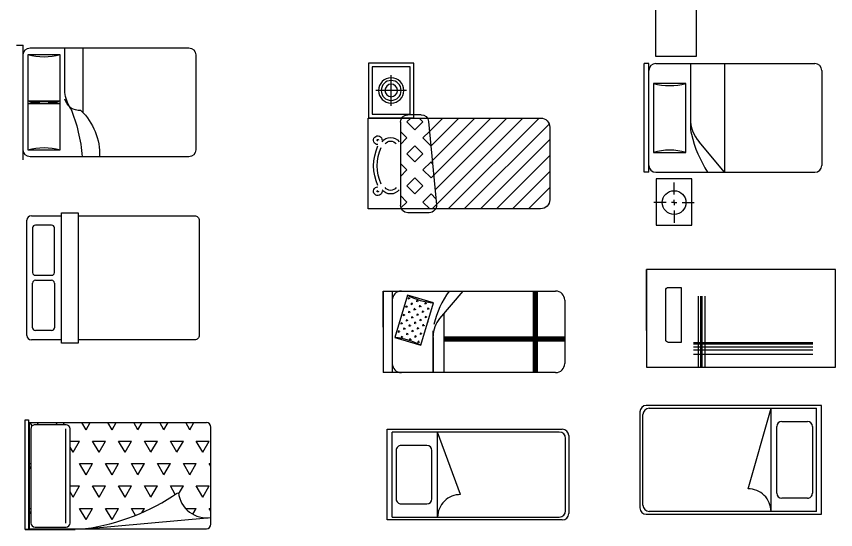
# Model space of a CAD drawing. Extents: x -42728 to 99010, y -18674 to 47645.
# Drawn here: x 13626 to 22656, y 28009 to 33670 of the extents above; entities that cross this region are included whole.
import ezdxf

# ---------------------------------------------------------------- set-up
doc = ezdxf.new("R2010")
doc.units = 0
doc.header["$LTSCALE"] = 100
doc.header["$MEASUREMENT"] = 0
for name, pattern in [('ACAD_ISO02W100', [15, 12, -3]), ('ACAD_ISO07W100', [3.5, 0.5, -3]), ('DASHED', [0.75, 0.5, -0.25])]:
    doc.linetypes.add(name, pattern=pattern)
doc.layers.get('0').update_dxf_attribs({"linetype": 'CONTINUOUS'})
for name, color, linetype in [('1', 1, 'CONTINUOUS'), ('2', 3, 'CONTINUOUS'), ('3', 4, 'CONTINUOUS'), ('DIM', 3, 'CONTINUOUS'), ('FLOOR', 6, 'CONTINUOUS'), ('FUR', 3, 'CONTINUOUS'), ('FURN', 7, 'CONTINUOUS'), ('LAYER1', 9, 'CONTINUOUS'), ('LAYER7', 7, 'CONTINUOUS'), ('PUB_DIM', 3, 'CONTINUOUS'), ('PUB_TEXT', 7, 'CONTINUOUS'), ('S_SURFACE', 6, 'CONTINUOUS'), ('WALL', 140, 'CONTINUOUS'), ('WINDOW', 2, 'CONTINUOUS'), ('ZHONG', 1, 'CONTINUOUS'), ('图层2', 2, 'CONTINUOUS'), ('家具', 223, 'CONTINUOUS'), ('浅', 4, 'CONTINUOUS'), ('深', 5, 'CONTINUOUS')]:
    doc.layers.add(name, color=color, linetype=linetype)

# ---------------------------------------------------------------- blocks, each defined once
blk = doc.blocks.new('A$C53916E76')
at = {"layer": '家具'}
blk.add_line((2000.1, 0), (1942.3, 0), dxfattribs=at)
at = {"layer": '浅'}
for p, q in [((70, 1000), (2000.1, 1000)), ((2000.1, 1000), (2000.1, 0)), ((0, 70), (0, 930)), ((2000.1, 0), (70, 0))]:
    blk.add_line(p, q, dxfattribs=at)
for centre, start, end in [((70, 930), 90, 180), ((70, 70), 180, 270)]:
    blk.add_arc(centre, 70, start, end, dxfattribs=at)
at = {"layer": '深'}
for p, q in [((1946.1, 967.9), (103.3, 967.9)), ((1444.5, 967.9), (1446.4, 30.3)), ((1946.1, 967.9), (1946.1, 29.9)), ((33.3, 897.9), (33.3, 99.9)), ((1845.4, 823.2), (1562.8, 823.2)), ((2000.1, 868.6), (2000.1, 764.3)), ((1507.2, 767.6), (1507.2, 232.4)), ((1900.9, 232.4), (1900.9, 767.6)), ((1191.1, 720.3), (1446.4, 30.3)), ((1562.8, 176.8), (1845.4, 176.8)), ((103.3, 29.9), (1946.1, 29.9))]:
    blk.add_line(p, q, dxfattribs=at)
for centre, radius, start, end in [((103.3, 897.9), 70, 90, 180), ((1196, 968.8), 248.5, 268.87097, 359.79429), ((1562.8, 767.6), 55.6, 90, 180), ((1845.4, 767.6), 55.6, 359.99974, 90), ((1562.8, 232.4), 55.6, 180, 270), ((1845.4, 232.4), 55.6, 270, 0), ((103.3, 99.9), 70, 180, 270)]:
    blk.add_arc(centre, radius, start, end, dxfattribs=at)
blk = doc.blocks.new('A$C42A210D5')
at = {"layer": '家具', "linetype": 'ByBlock'}
for p, q in [((35.7, 1900.6), (35.7, 152.4)), ((1159.7, 1976.8), (111.9, 1976.8)), ((1235.9, 152.4), (1235.9, 1900.6)), ((519.9, 736.6), (1235.9, 736.6)), ((111.9, 127), (111.9, 482.6)), ((111.9, 482.6), (650.1, 482.6)), ((621.5, 482.6), (1159.7, 482.6)), ((621.5, 127), (621.5, 482.6)), ((650.1, 482.6), (650.1, 127)), ((745.3, 533.4), (1235.9, 533.4)), ((1159.7, 482.6), (1159.7, 127)), ((650.1, 127), (111.9, 127)), ((1159.7, 127), (621.5, 127)), ((0, 76.2), (1267.9, 76.2)), ((1267.9, 0), (1267.9, 76.2))]:
    blk.add_line(p, q, dxfattribs=at)
for centre, radius, start, end in [((111.9, 1900.6), 76.2, 90, 180), ((1159.7, 1900.6), 76.2, 0, 90), ((65.7, 253.8), 662.7, 43.64412, 92.59807), ((-82.5, -964.4), 1692.4, 67.29692, 85.99531), ((715.3, 698.3), 170.4, 175.67155, 255.4038), ((793.2, 937), 406.4, 236.80095, 263.22757), ((-497.7, 304.8), 635, 343.73979, 16.26021), ((11.9, 304.8), 635, 343.73979, 16.26021), ((1259.7, 304.8), 635, 163.73979, 196.26021), ((1769.3, 304.8), 635, 163.73979, 196.26021), ((111.9, 152.4), 76.2, 180, 270), ((1159.7, 152.4), 76.2, 270, 0)]:
    blk.add_arc(centre, radius, start, end, dxfattribs=at)
blk = doc.blocks.new('A$C2ECC3498')
at = {"color": 0, "xscale": -1, "rotation": 90}
blk.add_blockref('A$C42A210D5', (1976.8, 1267.9), dxfattribs=at)
blk = doc.blocks.new('_DOTSMALL')
at = {"color": 0, "linetype": 'ByBlock', "const_width": 0.5}
blk.add_lwpolyline([(-0.0625, 0, 1), (0.0625, 0, 1)], format="xyb", close=True, dxfattribs=at)
blk = doc.blocks.new('A$C68C256F3')
at = {"layer": 'WALL'}
h = blk.add_hatch(dxfattribs=at)
h.set_pattern_fill('TRIANG,_O', color=1, scale=30, angle=90)
h.set_pattern_definition([(150, (339, 7107.9), (-247.467, -142.875), [142.875, -142.875]), (210, (339, 7107.9), (-3e-05, -285.75), [142.875, -142.875]), (90, (215.27, 7036.45), (-247.467, 142.875), [142.875, -142.875])])
h.paths.add_polyline_path([(799, 1688.3, 0.426119), (1076.3, 2047.5), (79.9, 2047.5, 0.414214), (29.9, 1997.5), (29.9, 47.5), (1200, 47.5), (1200, 655.4, 0.119968)])
h.paths.add_polyline_path([(1137.5, 495.8, -0.414214), (1182.5, 450.8), (1182.5, 108.4, -0.414214), (1137.5, 63.4), (98.1, 63.4, -0.414214), (53.1, 108.4), (53.1, 450.8, -0.414214), (98.1, 495.8)], flags=16)
at = {"layer": 'FURN', "color": 2}
for p, q in [((29.9, 47.5), (29.9, 1997.5)), ((1150, 2047.5), (79.9, 2047.5)), ((1203, 657.3), (1077.4, 2048.1)), ((1200, 47.5), (1200, 1997.5)), ((1137.5, 495.8), (98.1, 495.8)), ((53.1, 450.8), (53.1, 108.4)), ((98.1, 445.8), (1137.5, 445.8)), ((1182.5, 108.4), (1182.5, 450.8)), ((1200, 47.5), (29.9, 47.5)), ((98.1, 63.4), (1137.5, 63.4))]:
    blk.add_line(p, q, dxfattribs=at)
at = {"layer": 'FURN', "color": 7}
blk.add_lwpolyline([(1209.5, 36.4), (1209.5, 0), (0, 0), (0, 36.4)], close=True, dxfattribs=at)
at = {"layer": 'FURN', "color": 2}
for centre, radius, start, end in [((79.9, 1997.5), 50, 90, 180), ((765.2, 2001.1), 314.6, 277.13849, 8.48193), ((1150, 1997.5), 50, 0, 90), ((-1122.1, 348.2), 2342.3, 7.74645, 34.67147), ((98.1, 450.8), 45, 90, 180), ((1137.5, 450.8), 45, 0, 90), ((98.1, 108.4), 45, 180, 270), ((1137.5, 108.4), 45, 270, 0)]:
    blk.add_arc(centre, radius, start, end, dxfattribs=at)
at = {"layer": 'LAYER1'}
blk.add_line((1209.5, 0), (1209.5, 549.5), dxfattribs=at)
at = {"layer": 'LAYER7', "linetype": 'ACAD_ISO07W100'}
blk.add_line((800.3, 0), (0, 0), dxfattribs=at)
at = {"layer": 'LAYER7', "linetype": 'ACAD_ISO02W100'}
blk.add_arc((1210, 549.5), 0.5, 90, 180, dxfattribs=at)
at = {"layer": 'PUB_DIM', "xscale": 2.5, "yscale": 2.5, "zscale": 2.5, "rotation": 90}
blk.add_blockref('_DOTSMALL', (1182.5, 279.6), dxfattribs=at)
blk = doc.blocks.new('A$C755D2CD2')
at = {"ltscale": 200}
blk.add_blockref('A$C68C256F3', (0, 0), dxfattribs=at)
blk = doc.blocks.new('A$C632B478C')
at = {"layer": 'FLOOR'}
h = blk.add_hatch(dxfattribs=at)
h.set_pattern_fill('CROSS', color=256, scale=7.5, angle=376.68698, style=0)
h.set_pattern_definition([(253.313, (-1531.83, 3862.046), (31.9442, -59.2946), [23.8125, -71.4375]), (343.313, (-1546.653, 3854.06), (59.2946, 31.9442), [23.8125, -71.4375])])
h.paths.add_polyline_path([(854.3, 1732.4, 0.1), (768.2, 1445.1), (301.2, 1585, 0.1), (387.3, 1872.4)])
at = {"layer": 'DIM'}
for p, q in [((0, 100), (0, 2000)), ((900, 2000), (0, 2000)), ((900, 2000), (900, 100)), ((900, 1900), (0, 1900)), ((800, 0), (100, 0))]:
    blk.add_line(p, q, dxfattribs=at)
for centre, start, end in [((100, 1800), 90, 180), ((800, 1800), 0, 90), ((100, 100), 180, 270), ((800, 100), 270, 0)]:
    blk.add_arc(centre, 100, start, end, dxfattribs=at)
at = {"layer": 'FLOOR'}
for p, q in [((387.3, 1872.4), (301.2, 1585)), ((854.3, 1732.4), (387.3, 1872.4)), ((768.2, 1445.1), (854.3, 1732.4)), ((301.2, 1585), (768.2, 1445.1)), ((386.9, 1450), (0, 1450)), ((350, 1328.8), (350, 0)), ((365, 1328.8), (365, 0)), ((380, 1328.8), (380, 0)), ((395, 1328.8), (395, 0)), ((0, 345), (900, 345)), ((0, 330), (900, 330)), ((0, 315), (900, 315)), ((0, 300), (900, 300))]:
    blk.add_line(p, q, dxfattribs=at)
at = {"layer": 'FLOOR', "linetype": 'ByBlock'}
for p, q in [((0, 1450), (461, 1450)), ((899.6, 1123.3), (596.9, 1378.3)), ((0, 1328.8), (655.7, 1328.8))]:
    blk.add_line(p, q, dxfattribs=at)
at = {"layer": 'FLOOR'}
for centre, start, end in [((-367, 1941.9), 331.89184, 354.73421), ((1522.5, 1375.5), 151.89184, 174.73421)]:
    blk.add_arc(centre, 757.5, start, end, dxfattribs=at)
at = {"layer": 'FLOOR', "linetype": 'ByBlock'}
for centre, radius, start, end in [((400.5, 1145.2), 304.8, 49.89407, 90), ((292.2, 436.2), 1033.6, 53.97977, 76.6072)]:
    blk.add_arc(centre, radius, start, end, dxfattribs=at)
at = {"layer": 'WALL'}
blk.add_line((500, 2000), (900, 2000), dxfattribs=at)
blk = doc.blocks.new('A$C39C53201')
for p, q in [((1438.3, 1077.4), (1438.3, 293.9)), ((1470.6, 1077.4), (1470.6, 293.9)), ((1486.8, 1077.4), (1486.8, 293.9)), ((1511, 1077.4), (1511, 293.9)), ((1565.8, 932), (250.2, 932)), ((1565.8, 883.5), (250.2, 883.5)), ((1565.8, 851.2), (250.2, 851.2)), ((1565.8, 818.9), (250.2, 818.9)), ((1565.8, 802.7), (250.2, 802.7))]:
    blk.add_line(p, q)
blk.add_lwpolyline([(2085.7, 0), (2085.7, 1077.4), (0, 1077.4), (0, 0)], close=True)
blk.add_lwpolyline([(1872.5, 772.7), (1872.5, 226.9, -0.414214), (1842.5, 196.9), (1703, 196.9), (1703, 802.7), (1842.5, 802.7, -0.414214)], format="xyb", close=True)
at = {"layer": '图层2'}
blk.add_line((2085.7, 670), (2085.7, 0), dxfattribs=at)
blk = doc.blocks.new('BED01')
at = {"layer": 'FUR', "color": 3, "linetype": 'ByBlock'}
for p, q in [((0, -1200), (0, 0)), ((50.8, 0), (0, 0)), ((50.8, -1200), (50.8, 0)), ((127, 0), (1879.6, 0)), ((508, 0), (508, -684.6)), ((885, 0), (885, -1200)), ((1955.8, -76.2), (1955.8, -1123.8)), ((101.6, -219), (101.6, -981)), ((457.2, -219), (101.6, -219)), ((457.2, -981), (457.2, -219)), ((885, -1200), (603.6, -865.8)), ((101.6, -981), (457.2, -981)), ((50.8, -1200), (0, -1200)), ((127, -1200), (1879.6, -1200))]:
    blk.add_line(p, q, dxfattribs=at)
for centre, radius, start, end in [((127, -76.2), 76.2, 90, 180), ((1879.6, -76.2), 76.2, 0, 90), ((279.4, 390.6), 635, 253.73979, 286.2602), ((914.4, -604), 406.4, 180, 220.10593), ((914.4, -684.6), 406.4, 180, 193.3928), ((1859.7, -459.5), 1378.2, 193.3928, 212.49861), ((279.4, -1590.6), 635, 73.73979, 106.2602), ((127, -1123.8), 76.2, 180, 270), ((1879.6, -1123.8), 76.2, 270, 0)]:
    blk.add_arc(centre, radius, start, end, dxfattribs=at)
blk = doc.blocks.new('BED-J01')
at = {"layer": '3'}
for p, q in [((392.6, 0), (0, 0)), ((0, 0), (0, -509.7)), ((392.6, -509.7), (392.6, 0)), ((196.3, -172.6), (196.3, -39.2)), ((107.5, -261.4), (-25.9, -261.4)), ((196.3, -261.4), (166.1, -261.4)), ((196.3, -261.4), (196.3, -231.2)), ((196.3, -261.4), (226.5, -261.4)), ((196.3, -261.4), (196.3, -291.6)), ((285.1, -261.4), (418.5, -261.4)), ((196.3, -350.2), (196.3, -483.6)), ((0, -509.7), (392.6, -509.7))]:
    blk.add_line(p, q, dxfattribs=at)
blk.add_circle((196.3, -261.4), 130.7, dxfattribs=at)
blk = doc.blocks.new('床4')
at = {"layer": '3', "linetype": 'DASHED'}
h = blk.add_hatch(dxfattribs=at)
h.set_pattern_fill('SQUARE', color=9, scale=1000, angle=45, style=0)
h.set_pattern_definition([(45, (39972.21, 38814.3), (-88.38835, 88.38835), [125, -125]), (135, (39972.21, 38814.3), (-88.38835, -88.38835), [125, -125])])
h.paths.add_polyline_path([(-95.8, -750.3, 0.145364), (-51.1, -741.5), (-51.1, -363.4, 0.121285), (-88.2, -354.2), (-1008, -354.2, 0.143069), (-1051.1, -366.8), (-1051.1, -650.8, 0.119004), (-1015.6, -663)])
h = blk.add_hatch(dxfattribs=at)
h.set_pattern_fill('LINE', color=9, scale=1000, angle=45, style=0)
h.set_pattern_definition([(45, (39972.21, 38814.3), (-88.38835, 88.38835), [])])
h.paths.add_polyline_path([(-1051.1, -1899.2, 0.414214), (-951.1, -1999.2), (-151.1, -1999.2, 0.414214), (-51.1, -1899.2), (-51.1, -741.5, -0.145364), (-95.8, -750.3), (-1015.6, -663, -0.119004), (-1051.1, -650.8)])
at = {"layer": '1'}
for p, q in [((-1356, -421.5), (-1356, -82.1)), ((-1186.3, -251.8), (-1525.7, -251.8))]:
    blk.add_line(p, q, dxfattribs=at)
at = {"layer": '2'}
for radius in [139.7, 69.7]:
    blk.add_circle((-1356, -251.8), radius, dxfattribs=at)
at = {"layer": 'ZHONG', "color": 2}
blk.add_line((-1051.1, -197.9), (-1056, -197.9), dxfattribs=at)
at = {"layer": 'ZHONG'}
for p, q in [((-1051.1, -297.9), (-1056, -297.9)), ((-1008, -354.2), (-88.2, -354.2)), ((-1088, -583.3), (-1088, -434.2)), ((-1051.1, -397.9), (-1056, -397.9)), ((-8.2, -670.7), (-8.2, -434.2)), ((-1015.6, -663), (-95.8, -750.3))]:
    blk.add_line(p, q, dxfattribs=at)
at = {"layer": 'ZHONG', "color": 2}
blk.add_lwpolyline([(-51.1, -1899.2), (-51.1, 0.8), (-1051.1, 0.8), (-1051.1, -1899.2, 0.414214), (-951.1, -1999.2), (-151.1, -1999.2, 0.414214)], format="xyb", close=True, dxfattribs=at)
blk.add_lwpolyline([(-1656, -501.8), (-1656, -1.8), (-1056, -1.8), (-1056, -501.8)], close=True, dxfattribs=at)
at = {"layer": 'ZHONG'}
blk.add_lwpolyline([(-1616, -461.8), (-1616, -41.8), (-1096, -41.8), (-1096, -461.8)], close=True, dxfattribs=at)
blk.add_circle((-1356, -251.8), 109.7, dxfattribs=at)
at = {"layer": 'ZHONG', "color": 2}
for centre, radius, start, end in [((-807.6, -104), 47.8, 358.65607, 271.27951), ((-526, -591.5), 533.1, 65.83693, 114.16307), ((-244.3, -104), 47.8, 268.72049, 181.34393), ((-721, -245.2), 116.7, 126.81831, 233.18169), ((-807.6, -104), 7.84, 358.65607, 271.27951), ((-526, -591.5), 493.1, 65.83693, 114.16307), ((-330.9, -245.2), 116.7, 306.81831, 53.18169), ((-244.3, -104), 7.84, 268.72049, 181.34393), ((-721, -245.2), 76.7, 126.81831, 233.18169), ((-330.9, -245.2), 76.7, 306.81831, 53.18169)]:
    blk.add_arc(centre, radius, start, end, dxfattribs=at)
at = {"layer": 'ZHONG'}
for centre, start, end in [((-1008, -434.2), 90, 180), ((-88.2, -434.2), 0, 90), ((-1008, -583.3), 180, 264.57806), ((-88.2, -670.7), 264.57806, 0)]:
    blk.add_arc(centre, 80, start, end, dxfattribs=at)
blk = doc.blocks.new('A$C168C5A3B')
at = {"layer": 'S_SURFACE', "xscale": -1, "rotation": 90}
blk.add_blockref('床4', (0.8, -8.2), dxfattribs=at)
blk = doc.blocks.new('A$C24141EE9')
at = {"layer": '3'}
for p, q in [((0, 85.2), (0, 1355.2)), ((50, 1405.2), (384.2, 1405.2)), ((64.4, 1270.9), (64.4, 777.7)), ((273.9, 1300.9), (94.4, 1300.9)), ((303.9, 777.7), (303.9, 1270.9)), ((94.4, 747.7), (273.9, 747.7)), ((64.4, 169.5), (64.4, 662.7)), ((94.4, 692.7), (273.9, 692.7)), ((303.9, 662.7), (303.9, 169.5)), ((273.9, 139.5), (94.4, 139.5)), ((384.2, 35.2), (50, 35.2))]:
    blk.add_line(p, q, dxfattribs=at)
blk.add_lwpolyline([(384.2, 0), (384.2, 1435.7), (565.1, 1435.7), (565.1, 0)], close=True, dxfattribs=at)
blk.add_lwpolyline([(565.1, 1405.2), (1850, 1405.2, -0.414214), (1900, 1355.2), (1900, 85.2, -0.414214), (1850, 35.2), (565.1, 35.2)], format="xyb", dxfattribs=at)
for centre, radius, start, end in [((50, 1355.2), 50, 90, 180), ((94.4, 1270.9), 30, 90, 180), ((273.9, 1270.9), 30, 0, 90), ((94.4, 777.7), 30, 180, 270), ((273.9, 777.7), 30, 270, 0), ((94.4, 662.7), 30, 90, 180), ((273.9, 662.7), 30, 0, 90), ((94.4, 169.5), 30, 180, 270), ((273.9, 169.5), 30, 270, 0), ((50, 85.2), 50, 180, 270)]:
    blk.add_arc(centre, radius, start, end, dxfattribs=at)
blk = doc.blocks.new('A$C21C81E27')
for p, q in [((2000.1, 1200), (70, 1200)), ((2000.1, 0), (2000.1, 1200)), ((0, 1130), (0, 70)), ((33.3, 102.1), (33.3, 1100.1)), ((103.3, 1170.1), (1946.1, 1170.1)), ((1191.1, 279.7), (1446.4, 1169.7)), ((1444.5, 32.1), (1446.4, 1169.7)), ((1946.1, 32.1), (1946.1, 1170.1)), ((1562.8, 1023.2), (1845.4, 1023.2)), ((1507.2, 232.4), (1507.2, 967.6)), ((1900.9, 967.6), (1900.9, 232.4)), ((2000.1, 131.4), (2000.1, 235.7)), ((1845.4, 176.8), (1562.8, 176.8)), ((70, 0), (2000.1, 0)), ((1946.1, 32.1), (103.3, 32.1))]:
    blk.add_line(p, q)
for centre, radius, start, end in [((70, 1130), 70, 90, 180), ((103.3, 1100.1), 70, 90, 180), ((1562.8, 967.6), 55.6, 90, 180), ((1845.4, 967.6), 55.6, 0, 90), ((1196, 31.2), 248.5, 0.20571, 91.12903), ((1562.8, 232.4), 55.6, 180, 270), ((1845.4, 232.4), 55.6, 270, 0.00026), ((103.3, 102.1), 70, 180, 270), ((70, 70), 70, 180, 270)]:
    blk.add_arc(centre, radius, start, end)

msp = doc.modelspace()

# ---------------------------------------------------------------- linework, layer by layer
at = {"layer": 'FUR'}
msp.add_lwpolyline([(20671.3084, 33229.53621), (21121.3084, 33229.53621), (21121.3084, 33829.53621), (20671.3084, 33829.53621)], close=True, dxfattribs=at)

# ---------------------------------------------------------------- block references
for name, p, rotation in [('A$C2ECC3498', (15602.63281, 33353.92901), 180), ('A$C39C53201', (22655.91202, 30876.94457), 180), ('A$C632B478C', (19669.6954, 29740.68895), 90), ('A$C755D2CD2', (13722.69375, 29218.90924), 270), ('A$C53916E76', (19713.61236, 29115.33659), 180)]:
    msp.add_blockref(name, p, dxfattribs=dict(rotation=rotation))
msp.add_blockref('A$C21C81E27', (20499.25095, 28178.11637))
for name, p in [('BED01', (20547.15179, 33150.32909)), ('BED-J01', (20679.21166, 31877.6727))]:
    msp.add_blockref(name, p, dxfattribs=at)
at = {"layer": 'PUB_TEXT', "color": 3}
msp.add_blockref('A$C168C5A3B', (17504.57999, 31504.79116), dxfattribs=at)
at = {"layer": 'WINDOW', "color": 3}
msp.add_blockref('A$C24141EE9', (13740.62005, 30066.00356), dxfattribs=at)

doc.saveas('drawing.dxf')
